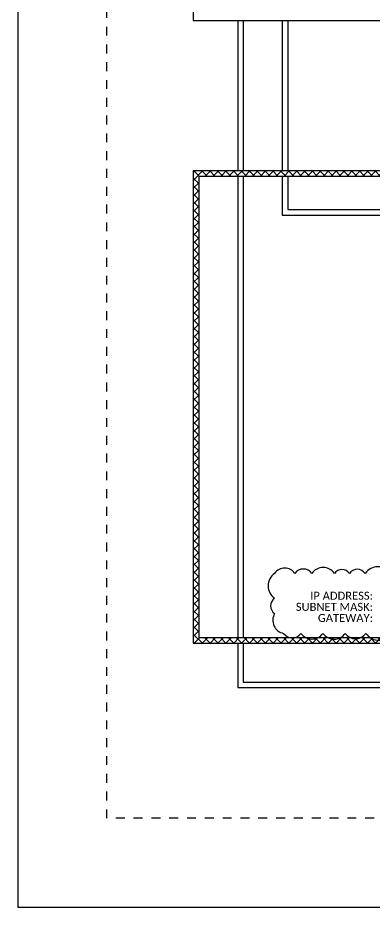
# Model space of a CAD drawing. Header units: inches. Extents: x 0 to 316, y -1 to 150.
# Drawn here: x 217 to 221, y 22 to 32 of the extents above; entities that cross this region are included whole.
import ezdxf
from ezdxf.enums import TextEntityAlignment as Align

# ---------------------------------------------------------------- set-up
doc = ezdxf.new("R2010")
doc.units = ezdxf.units.IN
doc.header["$MEASUREMENT"] = 0
doc.linetypes.add('HIDDEN2', pattern=[0.1875, 0.125, -0.0625])
doc.styles.add('Calibri', font='calibri.ttf')

msp = doc.modelspace()

# ---------------------------------------------------------------- hatches: boundary and pattern name
at = {"linetype": 'Continuous'}
h = msp.add_hatch(dxfattribs=at)
h.set_pattern_fill('ANSI37', color=5, scale=0.5)
h.paths.add_polyline_path([(229.22636, 30.28125), (229.22636, 30.21875), (219.03125, 30.21875), (219.03125, 25.03125), (222.49926, 25.03125), (222.49926, 26.00325), (222.56176, 26.00325), (222.56176, 24.96875), (218.96875, 24.96875), (218.96875, 30.28125)])

# ---------------------------------------------------------------- linework, layer by layer
for p, q in [((218.96875, 32.46875), (218.96875, 31.96875)), ((218.96875, 31.96875), (222.03125, 31.96875)), ((219.46875, 31.96875), (219.46875, 30.28125)), ((219.53125, 31.96875), (219.53125, 30.28125)), ((219.96875, 31.96875), (219.96875, 30.28125)), ((220.03125, 31.96875), (220.03125, 30.28125)), ((219.46875, 30.21875), (219.46875, 25.03125)), ((219.53125, 30.21875), (219.53125, 25.03125)), ((219.96875, 30.21875), (219.96875, 29.78125)), ((220.03125, 30.21875), (220.03125, 29.84375)), ((220.03125, 29.84375), (229.22636, 29.84375)), ((219.96875, 29.78125), (229.22636, 29.78125)), ((219.46875, 24.96875), (219.46875, 24.46875)), ((219.53125, 24.96875), (219.53125, 24.53125)), ((219.53125, 24.53125), (222.24926, 24.53125)), ((219.46875, 24.46875), (222.31176, 24.46875))]:
    msp.add_line(p, q, dxfattribs=at)
at = {"color": 5, "linetype": 'Continuous'}
for p, q in [((218.96875, 30.28125), (218.96875, 24.96875)), ((218.96875, 30.28125), (229.22636, 30.28125)), ((219.03125, 30.21875), (219.03125, 25.03125)), ((219.03125, 30.21875), (229.22636, 30.21875)), ((219.46875, 30.28125), (219.53125, 30.28125)), ((219.46875, 30.21875), (219.53125, 30.21875)), ((219.96875, 30.28125), (220.03125, 30.28125)), ((219.96875, 30.21875), (220.03125, 30.21875)), ((219.03125, 25.03125), (222.49926, 25.03125)), ((219.46875, 25.03125), (219.53125, 25.03125)), ((219.96875, 25.03125), (220.03125, 25.03125)), ((218.96875, 24.96875), (222.56176, 24.96875)), ((219.46875, 24.96875), (219.53125, 24.96875)), ((219.96875, 24.96875), (220.03125, 24.96875))]:
    msp.add_line(p, q, dxfattribs=at)
at = {"ltscale": 0.25}
msp.add_lwpolyline([(217, 22), (247, 22), (247, 43), (217, 43)], close=True, dxfattribs=at)
at = {"color": 2, "linetype": 'HIDDEN2', "ltscale": 0.5}
msp.add_lwpolyline([(218, 42), (232, 42), (232, 23), (218, 23)], close=True, dxfattribs=at)
at = {"linetype": 'Continuous'}
msp.add_lwpolyline([(221.1836, 25.75311, 0.5205671), (220.89986, 25.75311, 0.5205671), (220.72236, 25.75311, 0.5205671), (220.55476, 25.75311, 0.5205671), (220.30007, 25.75311, 0.5205671), (220.11002, 25.75311, 0.5205671), (219.88305, 25.75311, 0.5205671), (219.88305, 25.47341, 0.5205671), (219.88305, 25.30168, 0.5205671), (219.98429, 25.07884, 0.5205671), (220.17875, 25.07884, 0.5205671), (220.42493, 25.07884, 0.5205671), (220.67544, 25.07884, 0.5205671), (220.90703, 25.07884, 0.5205671), (221.21208, 25.07884, 0.5205671)], format="xyb", dxfattribs=at)

# ---------------------------------------------------------------- texts
at = {"linetype": 'Continuous', "style": 'Calibri'}
for s, p in [('IP ADDRESS:', (220.98696, 25.45705, 0.02695)), ('SUBNET MASK:', (220.98696, 25.33205, 0.02695)), ('GATEWAY:', (220.98696, 25.20705, 0.02695))]:
    msp.add_text(s, height=0.09, dxfattribs=at).set_placement(p, align=Align.RIGHT)

doc.saveas('drawing.dxf')
